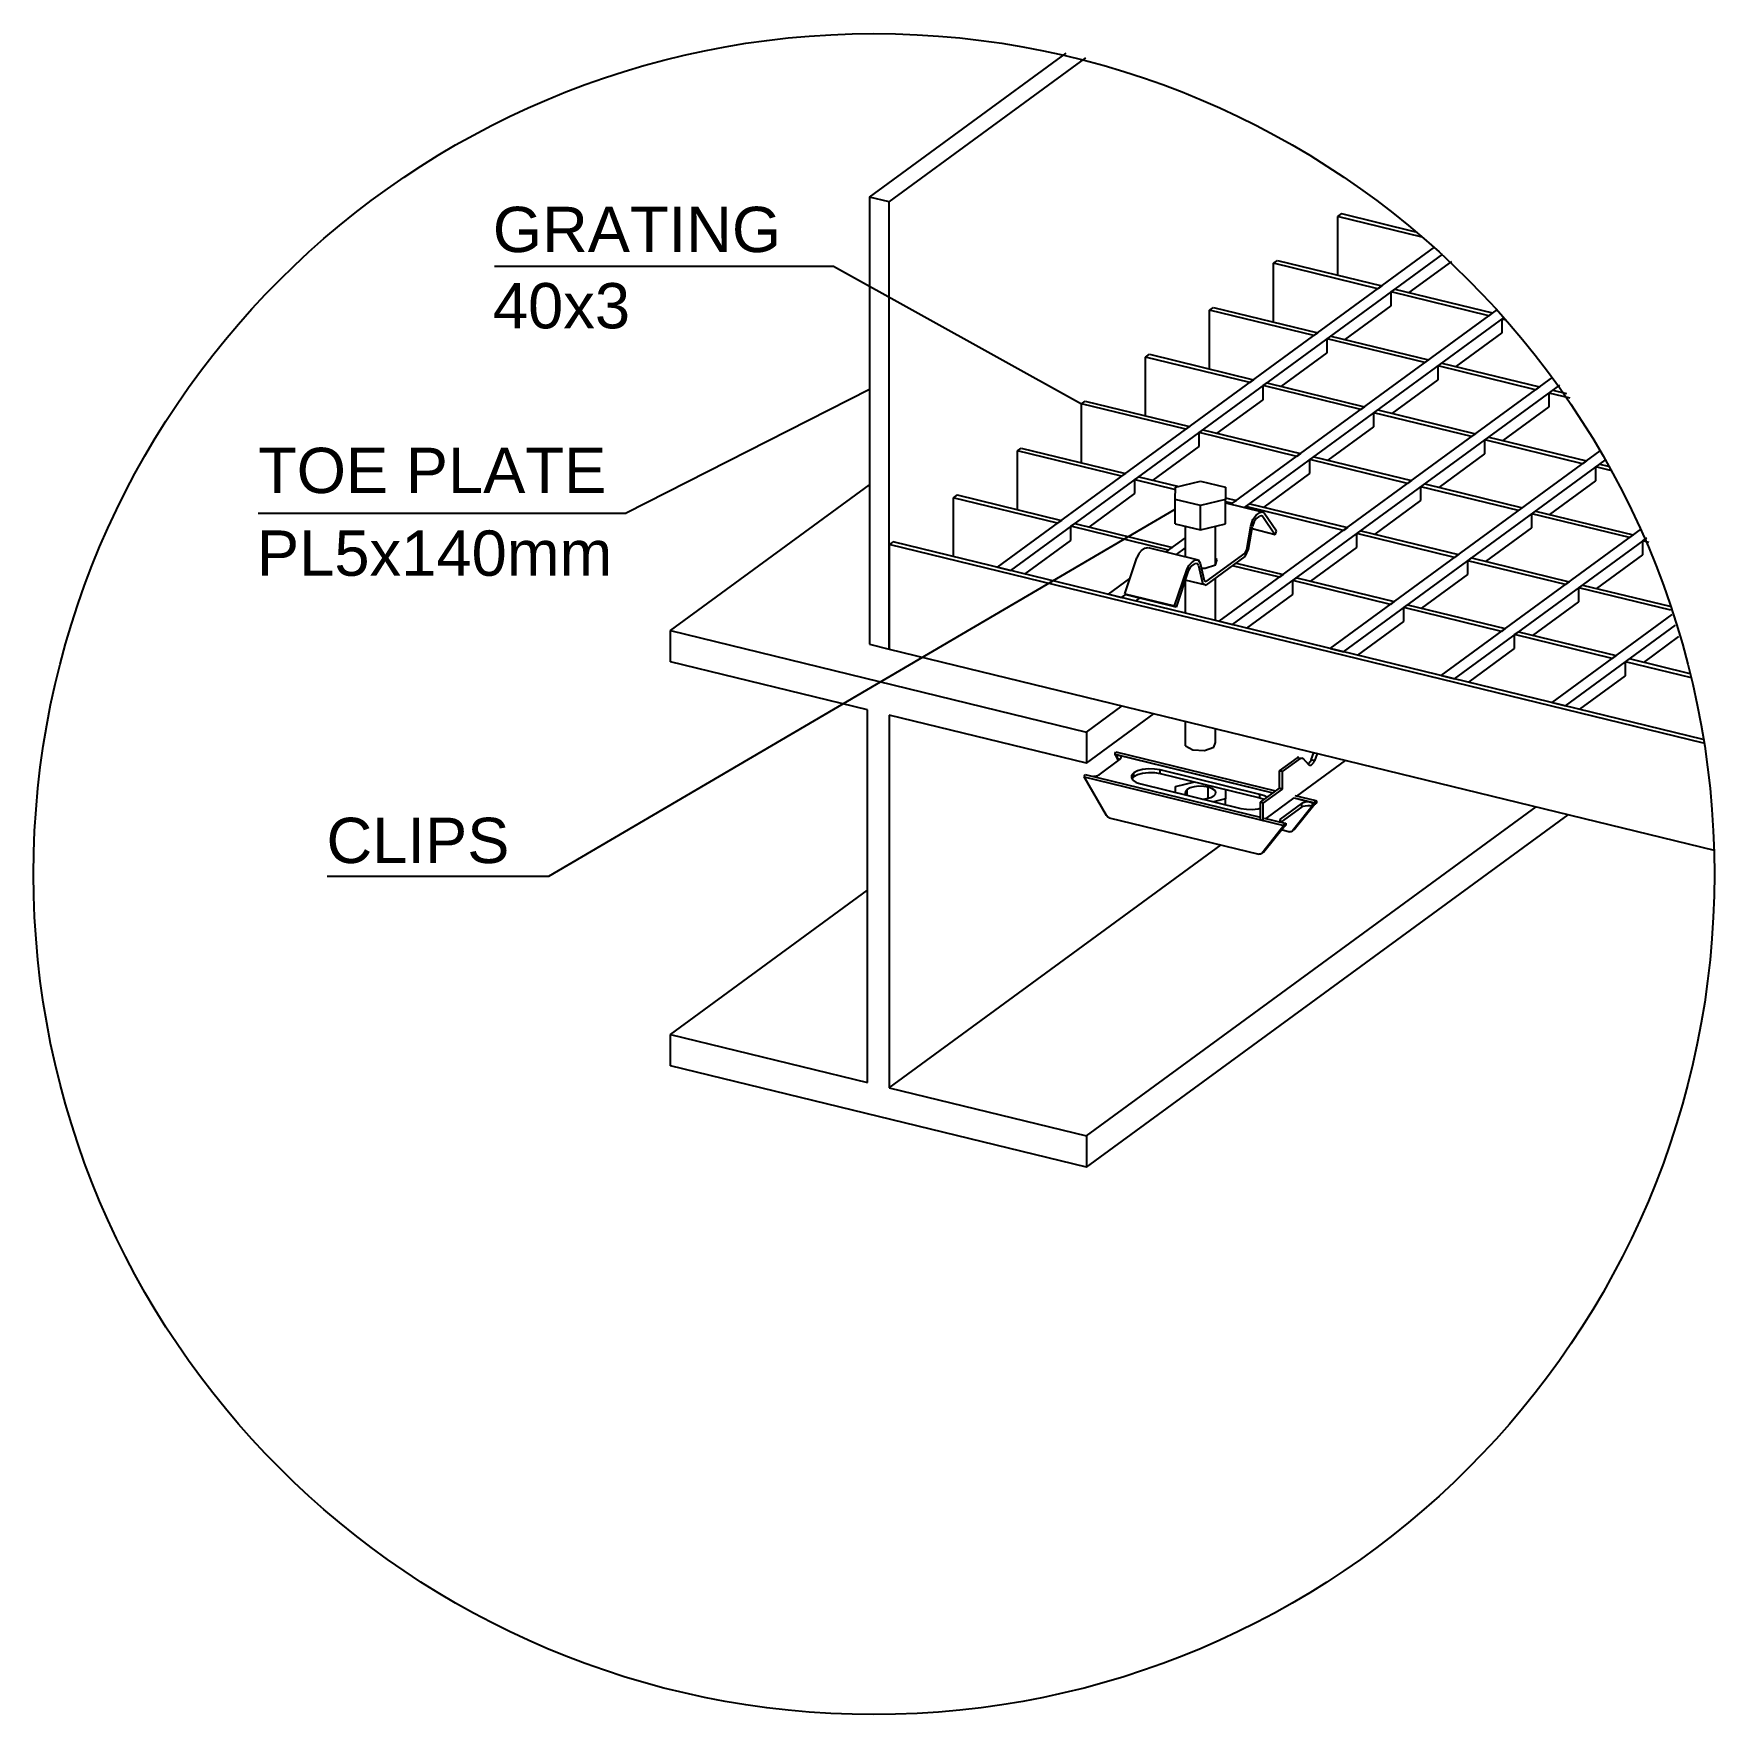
# Model space of a CAD drawing. Header units: millimetres. Extents: x 160193 to 172808, y 1972 to 10882.
# Drawn here: x 164522 to 165850, y 5397 to 6726 of the extents above; entities that cross this region are included whole.
import ezdxf

# ---------------------------------------------------------------- set-up
doc = ezdxf.new("R2010")
doc.units = ezdxf.units.MM
doc.header["$LTSCALE"] = 0.75
doc.layers.add('CH_SUPPORT_TXT', color=7, linetype='Continuous')
doc.layers.add('Grating', color=7, linetype='Continuous')
doc.styles.add('ARIAL', font='arial.ttf')

msp = doc.modelspace()

# ---------------------------------------------------------------- linework, layer by layer
at = {"layer": 'CH_SUPPORT_TXT', "color": 6, "linetype": 'Continuous'}
for p, q in [((165182.4, 6596.4), (165337.9, 6710.3)), ((165198, 6592.6), (165353.5, 6706.5)), ((165198, 6592.6), (165182.4, 6596.4)), ((165182.4, 6596.4), (165182.4, 6243)), ((165198, 6239.2), (165198, 6592.6)), ((165182.4, 6243), (165198, 6239.2))]:
    msp.add_line(p, q, dxfattribs=at)
at = {"layer": 'CH_SUPPORT_TXT', "color": 50, "linetype": 'Continuous'}
for p, q in [((165555.5, 6583.5), (165552.4, 6581.2)), ((165619.3, 6564.9), (165552.4, 6581.2)), ((165552.4, 6581.2), (165552.4, 6534.8)), ((165555.5, 6583.5), (165614.1, 6569.1)), ((165283.5, 6303.9), (165629.1, 6556.9)), ((165294, 6301.3), (165635.7, 6551.4)), ((165501.8, 6544.2), (165504.8, 6546.4)), ((165501.8, 6497.7), (165501.8, 6544.2)), ((165584.3, 6524), (165501.8, 6544.2)), ((165504.8, 6546.4), (165587.3, 6526.3)), ((165609.1, 6521), (165642.8, 6545.6)), ((165587.3, 6526.3), (165584.3, 6524)), ((165594.8, 6521.5), (165597.8, 6523.7)), ((165672, 6502.6), (165594.8, 6521.5)), ((165594.8, 6510.5), (165594.8, 6521.5)), ((165597.8, 6523.7), (165675, 6504.9)), ((165451.2, 6507.1), (165454.2, 6509.3)), ((165451.2, 6460.6), (165451.2, 6507.1)), ((165533.6, 6487), (165451.2, 6507.1)), ((165454.2, 6509.3), (165536.7, 6489.2)), ((165468.3, 6353.6), (165678.8, 6507.7)), ((165478.8, 6351), (165684.1, 6501.3)), ((165558.5, 6483.9), (165594.8, 6510.5)), ((165675, 6504.9), (165672, 6502.6)), ((165682.5, 6500.1), (165684.1, 6501.3)), ((165685.7, 6499.3), (165682.5, 6500.1)), ((165682.5, 6489.1), (165682.5, 6500.1)), ((165536.7, 6489.2), (165533.6, 6487)), ((165544.1, 6484.4), (165547.2, 6486.6)), ((165544.1, 6473.4), (165544.1, 6484.4)), ((165621.3, 6465.6), (165544.1, 6484.4)), ((165547.2, 6486.6), (165624.4, 6467.8)), ((165646.2, 6462.5), (165682.5, 6489.1)), ((165400.5, 6470), (165403.6, 6472.3)), ((165403.6, 6472.3), (165486, 6452.1)), ((165507.8, 6446.8), (165544.1, 6473.4)), ((165400.5, 6423.6), (165400.5, 6470)), ((165483, 6449.9), (165400.5, 6470)), ((165624.4, 6467.8), (165621.3, 6465.6)), ((165631.9, 6463), (165634.9, 6465.2)), ((165709, 6444.2), (165631.9, 6463)), ((165631.9, 6452), (165631.9, 6463)), ((165634.9, 6465.2), (165712.1, 6446.4)), ((165458.9, 6261.1), (165722.7, 6454.2)), ((165469.4, 6258.5), (165728, 6447.8)), ((165486, 6452.1), (165483, 6449.9)), ((165493.5, 6447.4), (165496.6, 6449.6)), ((165493.5, 6436.3), (165493.5, 6447.4)), ((165570.7, 6428.5), (165493.5, 6447.4)), ((165496.6, 6449.6), (165573.7, 6430.7)), ((165595.5, 6425.4), (165631.9, 6452)), ((165712.1, 6446.4), (165709, 6444.2)), ((165349.9, 6433), (165352.9, 6435.2)), ((165349.9, 6386.5), (165349.9, 6433)), ((165432.4, 6412.9), (165349.9, 6433)), ((165352.9, 6435.2), (165435.4, 6415.1)), ((165457.2, 6409.8), (165493.5, 6436.3)), ((165719.6, 6441.6), (165722.6, 6443.8)), ((165736.4, 6437.5), (165719.6, 6441.6)), ((165719.6, 6430.6), (165719.6, 6441.6)), ((165722.6, 6443.8), (165733.4, 6441.2)), ((165573.7, 6430.7), (165570.7, 6428.5)), ((165581.2, 6426), (165584.3, 6428.2)), ((165581.2, 6414.9), (165581.2, 6426)), ((165658.4, 6407.1), (165581.2, 6426)), ((165584.3, 6428.2), (165661.4, 6409.3)), ((165683.2, 6404), (165719.6, 6430.6)), ((165435.4, 6415.1), (165432.4, 6412.9)), ((165442.9, 6410.3), (165445.9, 6412.5)), ((165442.9, 6399.3), (165442.9, 6410.3)), ((165520.1, 6391.5), (165442.9, 6410.3)), ((165445.9, 6412.5), (165523.1, 6393.7)), ((165544.9, 6388.4), (165581.2, 6414.9)), ((165661.4, 6409.3), (165658.4, 6407.1)), ((165668.9, 6404.6), (165672, 6406.8)), ((165672, 6406.8), (165749.1, 6387.9)), ((165299.3, 6395.9), (165302.3, 6398.1)), ((165299.3, 6349.5), (165299.3, 6395.9)), ((165381.7, 6375.8), (165299.3, 6395.9)), ((165302.3, 6398.1), (165384.8, 6378)), ((165406.6, 6372.7), (165442.9, 6399.3)), ((165523.1, 6393.7), (165520.1, 6391.5)), ((165546.6, 6239.7), (165759.9, 6395.9)), ((165632.6, 6367), (165668.9, 6393.5)), ((165746.1, 6385.7), (165668.9, 6404.6)), ((165668.9, 6393.5), (165668.9, 6404.6)), ((165384.8, 6378), (165381.7, 6375.8)), ((165530.6, 6388.9), (165533.6, 6391.1)), ((165530.6, 6377.9), (165530.6, 6388.9)), ((165607.8, 6370.1), (165530.6, 6388.9)), ((165533.6, 6391.1), (165610.8, 6372.3)), ((165557.1, 6237.1), (165763.9, 6388.5)), ((165749.1, 6387.9), (165746.1, 6385.7)), ((165756.6, 6383.2), (165759.7, 6385.4)), ((165768.2, 6380.3), (165756.6, 6383.2)), ((165756.6, 6372.1), (165756.6, 6383.2)), ((165759.7, 6385.4), (165766.4, 6383.7)), ((165392.2, 6373.2), (165395.3, 6375.4)), ((165392.2, 6362.2), (165392.2, 6373.2)), ((165392.2, 6373.2), (165424.3, 6365.4)), ((165395.3, 6375.4), (165427, 6367.7)), ((165494.3, 6351.3), (165530.6, 6377.9)), ((165610.8, 6372.3), (165607.8, 6370.1)), ((165618.3, 6367.5), (165621.3, 6369.7)), ((165618.3, 6356.5), (165618.3, 6367.5)), ((165695.5, 6348.7), (165618.3, 6367.5)), ((165621.3, 6369.7), (165698.5, 6350.9)), ((165720.3, 6345.6), (165756.6, 6372.1)), ((165251.7, 6361.1), (165248.6, 6358.8)), ((165331.1, 6338.7), (165248.6, 6358.8)), ((165248.6, 6358.8), (165248.6, 6312.4)), ((165251.7, 6361.1), (165334.1, 6340.9)), ((165355.9, 6335.6), (165392.2, 6362.2)), ((165463.8, 6358.7), (165472.5, 6356.6)), ((165463.8, 6355.8), (165469.4, 6354.4)), ((165479.9, 6351.8), (165483, 6354)), ((165479.9, 6350.7), (165479.9, 6351.8)), ((165557.1, 6333), (165479.9, 6351.8)), ((165483, 6354), (165560.2, 6335.2)), ((165582, 6329.9), (165618.3, 6356.5)), ((165334.1, 6340.9), (165331.1, 6338.7)), ((165341.6, 6336.2), (165344.6, 6338.4)), ((165344.6, 6338.4), (165421.8, 6319.5)), ((165783.2, 6327.3), (165706, 6346.1)), ((165706, 6335.1), (165706, 6346.1)), ((165709, 6348.3), (165786.2, 6329.5)), ((165305.3, 6298.6), (165341.6, 6325.1)), ((165341.6, 6325.1), (165341.6, 6336.2)), ((165418.8, 6317.3), (165341.6, 6336.2)), ((165416.9, 6316), (165432.3, 6327.2)), ((165560.2, 6335.2), (165557.1, 6333)), ((165567.6, 6330.4), (165570.7, 6332.6)), ((165567.6, 6319.4), (165567.6, 6330.4)), ((165644.8, 6311.6), (165567.6, 6330.4)), ((165570.7, 6332.6), (165647.9, 6313.8)), ((165634.3, 6218.3), (165792.8, 6334.3)), ((165644.8, 6215.7), (165796.8, 6326.9)), ((165669.7, 6308.5), (165706, 6335.1)), ((165786.2, 6329.5), (165783.2, 6327.3)), ((165793.7, 6324.7), (165796.7, 6326.9)), ((165796.7, 6326.9), (165796.8, 6326.9)), ((165201, 6324), (165198, 6321.8)), ((165198, 6321.8), (165198, 6239.2)), ((165841.7, 6164.7), (165198, 6321.8)), ((165841.4, 6167.8), (165201, 6324)), ((165425.1, 6313.9), (165432.3, 6319.2)), ((165531.3, 6292.8), (165567.6, 6319.4)), ((165647.9, 6313.8), (165644.8, 6311.6)), ((165757.4, 6287.1), (165793.7, 6313.7)), ((165798.6, 6323.5), (165793.7, 6324.7)), ((165793.7, 6313.7), (165793.7, 6324.7)), ((165283.5, 6303.9), (165294, 6301.3)), ((165457.3, 6310.1), (165455.8, 6310.9)), ((165455.8, 6308.1), (165456.6, 6307.7)), ((165506.5, 6295.9), (165469.3, 6305)), ((165472.3, 6307.2), (165509.5, 6298.1)), ((165655.4, 6309), (165658.4, 6311.2)), ((165655.4, 6298), (165655.4, 6309)), ((165732.5, 6290.2), (165655.4, 6309)), ((165658.4, 6311.2), (165735.6, 6292.4)), ((165371.2, 6282.5), (165388.2, 6294.9)), ((165509.5, 6298.1), (165506.5, 6295.9)), ((165517, 6293.4), (165520.1, 6295.6)), ((165517, 6282.3), (165517, 6293.4)), ((165594.2, 6274.5), (165517, 6293.4)), ((165520.1, 6295.6), (165597.2, 6276.7)), ((165619, 6271.4), (165655.4, 6298)), ((165735.6, 6292.4), (165732.5, 6290.2)), ((165743.1, 6287.6), (165746.1, 6289.8)), ((165816, 6269.8), (165743.1, 6287.6)), ((165743.1, 6276.6), (165743.1, 6287.6)), ((165746.1, 6289.8), (165815, 6273)), ((165371.2, 6282.5), (165381.7, 6279.9)), ((165381.7, 6279.9), (165384.9, 6282.2)), ((165393, 6277.2), (165396, 6279.4)), ((165480.7, 6255.8), (165517, 6282.3)), ((165597.2, 6276.7), (165594.2, 6274.5)), ((165604.7, 6272), (165607.8, 6274.2)), ((165604.7, 6260.9), (165604.7, 6272)), ((165681.9, 6253.1), (165604.7, 6272)), ((165607.8, 6274.2), (165684.9, 6255.4)), ((165706.7, 6250), (165743.1, 6276.6)), ((165568.4, 6234.4), (165604.7, 6260.9)), ((165722, 6196.9), (165817, 6266.4)), ((165684.9, 6255.4), (165681.9, 6253.1)), ((165692.4, 6250.6), (165695.5, 6252.8)), ((165692.4, 6239.5), (165692.4, 6250.6)), ((165769.6, 6231.7), (165692.4, 6250.6)), ((165695.5, 6252.8), (165772.6, 6234)), ((165732.5, 6194.3), (165819.6, 6258)), ((165794.4, 6228.6), (165822.3, 6249)), ((165198, 6239.2), (165850, 6080.1)), ((165546.6, 6239.7), (165557.1, 6237.1)), ((165656.1, 6213), (165692.4, 6239.5)), ((165772.6, 6234), (165769.6, 6231.7)), ((165780.1, 6229.2), (165783.2, 6231.4)), ((165780.1, 6218.1), (165780.1, 6229.2)), ((165832.2, 6216.5), (165780.1, 6229.2)), ((165831.2, 6219.7), (165783.2, 6231.4)), ((165634.3, 6218.3), (165644.8, 6215.7)), ((165743.8, 6191.6), (165780.1, 6218.1)), ((165722, 6196.9), (165732.5, 6194.3))]:
    msp.add_line(p, q, dxfattribs=at)
at = {"layer": 'CH_SUPPORT_TXT', "color": 1, "linetype": 'Continuous'}
for p, q in [((164886, 6541.8), (165153.8, 6541.8)), ((165153.8, 6541.8), (165349.9, 6433)), ((165182.4, 6444.3), (164990, 6346.5)), ((164699.1, 6346.5), (164990, 6346.5)), ((164928.9, 6059.6), (165424.1, 6349.8)), ((164753.7, 6059.6), (164928.9, 6059.6))]:
    msp.add_line(p, q, dxfattribs=at)
at = {"layer": 'CH_SUPPORT_TXT', "color": 8, "linetype": 'Continuous'}
for p, q in [((165025.1, 6253.9), (165182.4, 6369.1)), ((165025.1, 6253.9), (165353.9, 6173.6)), ((165025.1, 6229.1), (165025.1, 6253.9)), ((165180.9, 6191.1), (165025.1, 6229.1)), ((165353.9, 6173.6), (165382.1, 6194.3)), ((165180.9, 5896.5), (165180.9, 6191.1)), ((165198, 6186.9), (165198, 5892.3)), ((165353.9, 6148.9), (165198, 6186.9)), ((165353.9, 6148.9), (165407.5, 6188.1)), ((165353.9, 6173.6), (165353.9, 6148.9)), ((165353.9, 5854.3), (165709.3, 6114.4)), ((165353.9, 5829.5), (165734.7, 6108.2)), ((165198, 5892.3), (165460.3, 6084.3)), ((165025.1, 5934.5), (165180.9, 6048.6)), ((165025.1, 5934.5), (165180.9, 5896.5)), ((165025.1, 5909.7), (165025.1, 5934.5)), ((165353.9, 5829.5), (165025.1, 5909.7)), ((165198, 5892.3), (165353.9, 5854.3)), ((165353.9, 5854.3), (165353.9, 5829.5))]:
    msp.add_line(p, q, dxfattribs=at)
at = {"layer": 'CH_SUPPORT_TXT', "linetype": 'Continuous'}
for p, q in [((165424.1, 6357.5), (165424.4, 6367.1)), ((165424.4, 6367.1), (165444.1, 6371.9)), ((165444.1, 6371.9), (165463.7, 6367.1)), ((165463.7, 6367.1), (165463.8, 6357.4)), ((165444.1, 6352.6), (165424.1, 6357.5)), ((165424.1, 6338.2), (165424.1, 6357.5)), ((165463.8, 6357.4), (165444.1, 6352.6)), ((165444.1, 6333.3), (165444.1, 6352.6)), ((165463.8, 6338.2), (165463.8, 6357.4)), ((165463.8, 6354.7), (165492.8, 6347.6)), ((165469.4, 6354.4), (165472.5, 6356.6)), ((165424.1, 6338.2), (165444.1, 6333.3)), ((165444.1, 6333.3), (165463.8, 6338.2)), ((165483.8, 6336.3), (165485.5, 6341.5)), ((165486.4, 6339.9), (165485.2, 6336.4)), ((165485.5, 6341.5), (165488.1, 6344.9)), ((165488.1, 6342.2), (165486.4, 6339.9)), ((165488.1, 6344.9), (165490.9, 6347)), ((165488.1, 6342.2), (165490.9, 6344.2)), ((165490.9, 6347), (165492.8, 6347.6)), ((165492.2, 6344.6), (165490.9, 6344.2)), ((165493.2, 6343.9), (165492.2, 6344.6)), ((165492.8, 6347.6), (165494.4, 6346.5)), ((165493.2, 6343.9), (165503, 6329.6)), ((165504.1, 6332.3), (165494.4, 6346.5)), ((165432.3, 6312.2), (165432.3, 6336.2)), ((165455.8, 6305.6), (165455.8, 6336.2)), ((165480.7, 6317.9), (165483.8, 6336.3)), ((165482.1, 6318.1), (165485.2, 6336.4)), ((165503, 6329.6), (165484.8, 6334.1)), ((165503, 6329.6), (165504.1, 6332.3)), ((165395.4, 6314.8), (165393.8, 6311.4)), ((165397.3, 6317), (165395.4, 6314.8)), ((165397.3, 6317), (165400.1, 6319)), ((165400.1, 6319), (165402.7, 6319.4)), ((165402.7, 6319.4), (165442.2, 6309.8)), ((165448.4, 6292.5), (165479.3, 6315.1)), ((165448.4, 6289.7), (165479.3, 6312.3)), ((165479.3, 6312.3), (165482.1, 6318.1)), ((165479.3, 6315.1), (165480.7, 6317.9)), ((165384.1, 6282.9), (165393.8, 6311.4)), ((165423.5, 6273.3), (165433.2, 6301.8)), ((165434.4, 6300.9), (165424.7, 6272.4)), ((165433.2, 6301.8), (165434.8, 6305.1)), ((165435.5, 6303.1), (165434.4, 6300.9)), ((165434.8, 6305.1), (165436.8, 6307.3)), ((165436.8, 6304.6), (165435.5, 6303.1)), ((165436.8, 6307.3), (165439.5, 6309.4)), ((165436.8, 6304.6), (165439.5, 6306.6)), ((165439.5, 6309.4), (165442.2, 6309.8)), ((165441.3, 6306.9), (165439.5, 6306.6)), ((165442.4, 6305.1), (165441.3, 6306.9)), ((165442.2, 6309.8), (165443.8, 6307)), ((165442.4, 6305.1), (165445.5, 6291.3)), ((165443.8, 6307), (165447, 6293.3)), ((165444.7, 6303.2), (165447.7, 6303)), ((165447.7, 6303), (165456, 6305.7)), ((165456, 6305.7), (165457.3, 6310.1)), ((165448.4, 6289.7), (165432, 6293.7)), ((165432.3, 6267.6), (165432.3, 6293.6)), ((165445.5, 6291.3), (165448.4, 6289.7)), ((165447, 6293.3), (165448.4, 6292.5)), ((165455.8, 6261.8), (165455.8, 6295.1)), ((165384.1, 6282.9), (165423.5, 6273.3)), ((165385.2, 6282), (165384.1, 6282.9)), ((165424.7, 6272.4), (165385.2, 6282)), ((165423.5, 6273.3), (165424.7, 6272.4)), ((165458.9, 6261.1), (165469.4, 6258.5)), ((165432.3, 6162.7), (165432.3, 6182)), ((165455.8, 6165.4), (165455.8, 6176.3)), ((165432.3, 6162.7), (165438, 6159.6)), ((165454.6, 6161.5), (165455.8, 6165.4))]:
    msp.add_line(p, q, dxfattribs=at)
at = {"layer": 'CH_SUPPORT_TXT', "color": 7, "linetype": 'Continuous'}
for p, q in [((165379.3, 6151.1), (165376.5, 6156)), ((165376.5, 6156), (165501.3, 6125.5)), ((165376.6, 6156.7), (165377.2, 6157.9)), ((165376.6, 6156.1), (165376.6, 6156.7)), ((165376.6, 6155.4), (165376.6, 6155.8)), ((165377.2, 6157.9), (165503.4, 6127.1)), ((165378.3, 6152.8), (165378.3, 6155.5)), ((165378.3, 6155.5), (165501.3, 6125.5)), ((165379.8, 6155), (165378.3, 6155.5)), ((165378.3, 6152.8), (165379.8, 6152.3)), ((165380.8, 6154.4), (165379.8, 6155)), ((165379.8, 6152.3), (165380.4, 6151.9)), ((165380.5, 6152), (165381.2, 6152.8)), ((165381.3, 6153.6), (165380.8, 6154.4)), ((165381.2, 6152.8), (165381.3, 6153.6)), ((165438, 6159.6), (165447.2, 6159.1)), ((165447.2, 6159.1), (165454.6, 6161.5)), ((165520.4, 6153.3), (165506.2, 6142.9)), ((165508.9, 6142.3), (165523.1, 6152.7)), ((165521, 6153.7), (165520.4, 6153.3)), ((165523.1, 6152.7), (165520.4, 6153.3)), ((165521.6, 6153.8), (165521, 6153.7)), ((165523.1, 6152.7), (165523.7, 6153)), ((165523.7, 6153), (165524.2, 6153.1)), ((165524.2, 6153.1), (165524.8, 6153)), ((165524.8, 6153), (165525.2, 6152.6)), ((165529.8, 6147.7), (165525.2, 6152.6)), ((165531.4, 6151.5), (165533.7, 6157.3)), ((165536.3, 6156.6), (165534.1, 6150.9)), ((165352.3, 6139), (165352.9, 6140.1)), ((165352.3, 6138.3), (165352.3, 6139)), ((165352.9, 6140.1), (165491.1, 6106.4)), ((165361, 6138.7), (165362.6, 6139.2)), ((165362.6, 6139.2), (165363.8, 6139.8)), ((165363.8, 6139.8), (165380.5, 6152)), ((165389.6, 6139.4), (165389.4, 6137.3)), ((165391.3, 6141.2), (165389.6, 6139.4)), ((165394.3, 6142.8), (165391.3, 6141.2)), ((165391.3, 6138.5), (165391.3, 6141.2)), ((165391.3, 6138.5), (165394.3, 6140)), ((165398.3, 6143.9), (165394.3, 6142.8)), ((165394.3, 6140), (165398.3, 6141.1)), ((165402.9, 6144.4), (165398.3, 6143.9)), ((165398.3, 6141.1), (165402.9, 6141.6)), ((165407.7, 6144.3), (165402.9, 6144.4)), ((165402.9, 6141.6), (165407.7, 6141.5)), ((165412.1, 6143.6), (165407.7, 6144.3)), ((165407.7, 6141.5), (165412.1, 6140.8)), ((165491, 6124.3), (165412.1, 6143.6)), ((165412.1, 6140.8), (165412.1, 6143.6)), ((165412.1, 6140.8), (165491, 6121.6)), ((165506.2, 6142.9), (165506.2, 6129.2)), ((165508.9, 6142.3), (165506.2, 6142.9)), ((165508.9, 6128.5), (165508.9, 6142.3)), ((165520.2, 6123), (165558.6, 6151.2)), ((165529.8, 6148.7), (165529.2, 6148.3)), ((165530.7, 6149.9), (165529.8, 6148.7)), ((165529.8, 6147.7), (165530.5, 6147.3)), ((165530.5, 6147.3), (165531.4, 6147.4)), ((165531.4, 6151.5), (165530.7, 6149.9)), ((165534.1, 6150.9), (165531.4, 6151.5)), ((165531.4, 6147.4), (165532.4, 6148.1)), ((165532.4, 6148.1), (165533.3, 6149.3)), ((165533.3, 6149.3), (165534.1, 6150.9)), ((165369.8, 6107.5), (165352.2, 6138.2)), ((165352.2, 6138.2), (165510, 6099.7)), ((165352.3, 6137.6), (165352.3, 6138)), ((165359.4, 6138.6), (165361, 6138.7)), ((165389.4, 6137.3), (165390.6, 6135.4)), ((165389.8, 6136.7), (165391.3, 6138.5)), ((165390.6, 6135.4), (165393.2, 6133.7)), ((165393.2, 6133.7), (165396.9, 6132.5)), ((165396.9, 6132.5), (165475.8, 6113.2)), ((165424.2, 6125.8), (165424.4, 6130.4)), ((165424.4, 6130.4), (165439.5, 6134.1)), ((165432.2, 6126.7), (165432, 6125.1)), ((165433.6, 6128.2), (165432.2, 6126.7)), ((165435.9, 6129.4), (165433.6, 6128.2)), ((165433.6, 6123.5), (165433.6, 6128.2)), ((165439.1, 6130.3), (165435.9, 6129.4)), ((165442.8, 6130.7), (165439.1, 6130.3)), ((165446.6, 6130.6), (165442.8, 6130.7)), ((165450.1, 6130.1), (165446.6, 6130.6)), ((165450.1, 6121.2), (165450.1, 6130.1)), ((165453.1, 6129), (165450.1, 6130.1)), ((165455.2, 6127.7), (165453.1, 6129)), ((165456.1, 6126.1), (165455.2, 6127.7)), ((165455.9, 6124.5), (165456.1, 6126.1)), ((165463.7, 6128.2), (165463.8, 6120.8)), ((165506.2, 6129.2), (165491.1, 6118.1)), ((165493.7, 6117.4), (165508.9, 6128.5)), ((165508.9, 6128.5), (165506.2, 6129.2)), ((165432, 6125.1), (165432.9, 6123.7)), ((165445.7, 6120.6), (165449, 6120.9)), ((165449, 6120.9), (165452.2, 6121.8)), ((165452.2, 6121.8), (165454.6, 6123.1)), ((165463.8, 6120.8), (165454.2, 6118.5)), ((165454.6, 6123.1), (165455.9, 6124.5)), ((165463.8, 6116.1), (165463.8, 6120.8)), ((165475.8, 6113.2), (165480.3, 6112.5)), ((165480.3, 6112.5), (165485, 6112.4)), ((165485, 6112.4), (165489.6, 6112.9)), ((165489.6, 6112.9), (165491.1, 6113.3)), ((165491, 6121.6), (165491, 6124.3)), ((165494.7, 6123.1), (165491, 6124.3)), ((165491, 6121.6), (165494.3, 6120.4)), ((165491.1, 6118.1), (165491.1, 6104.3)), ((165493.7, 6117.4), (165491.1, 6118.1)), ((165493.7, 6103.7), (165493.7, 6117.4)), ((165496.4, 6122), (165494.7, 6123.1)), ((165495.9, 6105.2), (165518.1, 6121.5)), ((165507.4, 6104.8), (165524.2, 6117)), ((165507.9, 6102.3), (165524.2, 6114.2)), ((165534.3, 6117.5), (165516.7, 6095.4)), ((165518, 6121.5), (165534.3, 6117.5)), ((165518, 6121.5), (165532.4, 6117.9)), ((165518.2, 6096.5), (165534.4, 6116.8)), ((165518.7, 6123.4), (165535.1, 6119.4)), ((165525.3, 6117.6), (165524.2, 6117)), ((165524.2, 6114.2), (165524.2, 6117)), ((165524.2, 6114.2), (165525.3, 6114.9)), ((165526.9, 6118), (165525.3, 6117.6)), ((165525.3, 6114.9), (165526.9, 6115.3)), ((165528.8, 6118.3), (165526.9, 6118)), ((165526.9, 6115.3), (165528.8, 6115.5)), ((165530.7, 6118.2), (165528.8, 6118.3)), ((165528.8, 6115.5), (165530.7, 6115.5)), ((165532.4, 6117.9), (165530.7, 6118.2)), ((165530.7, 6115.5), (165532.4, 6115.2)), ((165532.4, 6117.9), (165532.4, 6115.2)), ((165534.1, 6116.9), (165535.1, 6116.7)), ((165535.8, 6118.6), (165534.3, 6117.5)), ((165534.4, 6118.2), (165535.1, 6119.4)), ((165534.4, 6117.6), (165534.4, 6118.2)), ((165534.4, 6116.9), (165534.4, 6117.5)), ((165535.1, 6116.7), (165534.4, 6116.9)), ((165535.1, 6119.4), (165535.7, 6119.2)), ((165535.7, 6117.8), (165535.1, 6116.7)), ((165535.7, 6119.2), (165535.7, 6117.8)), ((165535.7, 6118.5), (165535.8, 6118.6)), ((165370.7, 6106.4), (165369.8, 6107.5)), ((165371.9, 6105.8), (165370.7, 6106.4)), ((165371.9, 6105.8), (165490.2, 6077)), ((165491.1, 6104.3), (165493.7, 6103.7)), ((165510, 6099.7), (165492.4, 6077.6)), ((165493.9, 6078.7), (165510.1, 6099)), ((165494.4, 6105.6), (165510.8, 6101.6)), ((165506.8, 6104), (165506.7, 6103.2)), ((165506.7, 6103.2), (165507.1, 6102.5)), ((165507.4, 6104.8), (165506.8, 6104)), ((165507.4, 6102.4), (165507.4, 6104.8)), ((165509.8, 6099.1), (165510.8, 6098.9)), ((165511.5, 6100.8), (165510, 6099.7)), ((165510.1, 6100.4), (165510.8, 6101.6)), ((165510.1, 6099.8), (165510.1, 6100.4)), ((165510.1, 6099.1), (165510.1, 6099.8)), ((165510.8, 6098.9), (165510.1, 6099.1)), ((165510.8, 6101.6), (165511.4, 6101.4)), ((165511.4, 6100), (165510.8, 6098.9)), ((165511.4, 6101.4), (165511.4, 6100)), ((165511.4, 6100.7), (165511.5, 6100.8)), ((165508, 6096.4), (165514.5, 6094.8)), ((165515.7, 6094.8), (165514.5, 6094.8)), ((165516.7, 6095.4), (165515.7, 6094.8)), ((165516.7, 6095.4), (165518.2, 6096.5)), ((165491.4, 6077), (165490.2, 6077)), ((165492.4, 6077.6), (165491.4, 6077)), ((165492.4, 6077.6), (165493.9, 6078.7))]:
    msp.add_line(p, q, dxfattribs=at)
at = {"layer": 'Grating', "color": 1}
msp.add_circle((165185.9, 6061.3), 664.4, dxfattribs=at)

# ---------------------------------------------------------------- texts
at = {"layer": 'CH_SUPPORT_TXT', "linetype": 'Continuous', "style": 'ARIAL'}
for s, p in [('GRATING', (164884.6, 6553)), ('40x3', (164884.6, 6492.7)), ('TOE PLATE', (164699, 6362.5)), ('PL5x140mm', (164698.1, 6297.1)), ('CLIPS', (164753.1, 6070))]:
    msp.add_text(s, height=35.82, dxfattribs=at).set_placement(p)

doc.saveas('drawing.dxf')
